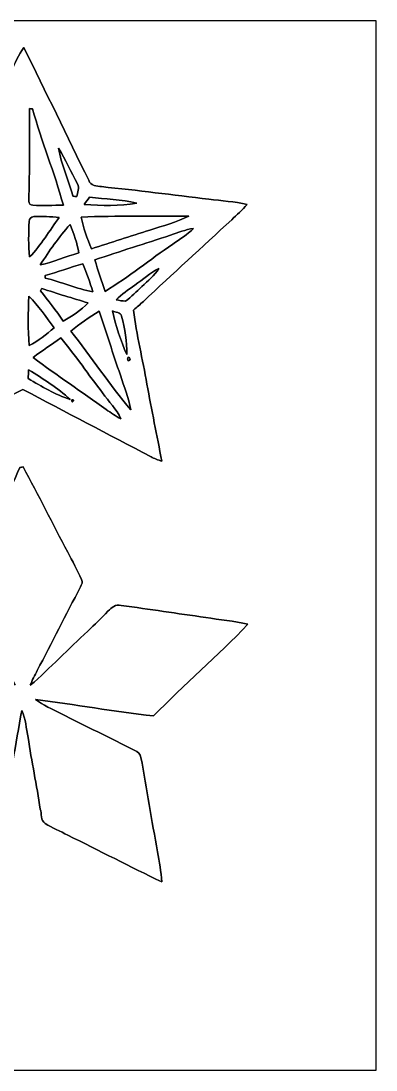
# Model space of a CAD drawing. Header units: centimetres. Extents: x -16.8 to 16.8, y -16.7 to 16.7.
# Drawn here: x 5.5 to 16.77, y -16.67 to 16.67 of the extents above; entities that cross this region are included whole.
import ezdxf

# ---------------------------------------------------------------- set-up
doc = ezdxf.new("R2010")
doc.units = ezdxf.units.CM
doc.header["$MEASUREMENT"] = 0
doc.layers.add('Layer 1', color=7, linetype='Continuous')

msp = doc.modelspace()

# ---------------------------------------------------------------- linework, layer by layer
at = {"layer": 'Layer 1', "color": 7}
for points, knots in [([(-16.77458, 16.66875), (-16.77458, 16.66875), (16.77458, 16.66875), (16.77458, 16.66875), (16.77458, 16.66875), (16.77458, 16.66875), (16.77458, -16.66875), (16.77458, -16.66875), (16.77458, -16.66875), (16.77458, -16.66875), (-16.77458, -16.66875), (-16.77458, -16.66875), (-16.77458, -16.66875), (-16.77458, -16.66875), (-16.77458, 16.66875), (-16.77458, 16.66875), (-16.77458, 16.66875), (-16.77458, 16.66875), (-16.77458, 16.66875), (-16.77458, 16.66875)], [0, 0, 0, 0, 0.16666667, 0.16666667, 0.16666667, 0.16666667, 0.33333333, 0.33333333, 0.33333333, 0.33333333, 0.5, 0.5, 0.5, 0.5, 0.66666667, 0.66666667, 0.66666667, 0.66666667, 1, 1, 1, 1]), ([(5.18301, 15.06255), (4.63197, 13.92343), (4.07106, 12.78961), (3.52213, 11.64943), (3.52213, 11.64943), (3.46639, 11.54853), (3.4223, 11.40248), (3.28436, 11.39825), (3.28436, 11.39825), (2.04858, 11.22786), (0.81033, 11.07299), (-0.4251, 10.89978), (-0.4251, 10.89978), (-0.80116, 10.84333), (-1.18357, 10.81969), (-1.55116, 10.71633), (-1.55116, 10.71633), (-1.15676, 10.34944), (-0.76376, 9.98079), (-0.36301, 9.62025), (-0.36301, 9.62025), (0.36865, 8.97749), (1.06574, 8.29663), (1.79952, 7.65634), (1.79952, 7.65634), (1.88807, 7.56003), (2.03659, 7.47466), (2.03941, 7.33002), (2.03941, 7.33002), (1.97767, 6.86506), (1.85103, 6.41174), (1.77412, 5.94924), (1.77412, 5.94924), (1.5748, 4.832), (1.31763, 3.72498), (1.14688, 2.60279), (1.14688, 2.60279), (1.41217, 2.70722), (1.64994, 2.86773), (1.90147, 2.99967), (1.90147, 2.99967), (3.12244, 3.64808), (4.33811, 4.30671), (5.55625, 4.96041), (5.55625, 4.96041), (6.90986, 4.24004), (8.27334, 3.53871), (9.62872, 2.82152), (9.62872, 2.82152), (9.73808, 2.76366), (9.85273, 2.71568), (9.97091, 2.67758), (9.97091, 2.67758), (9.81604, 3.49462), (9.65094, 4.30989), (9.49925, 5.12763), (9.49925, 5.12763), (9.36484, 5.91397), (9.16975, 6.69114), (9.07521, 7.48347), (9.07521, 7.48347), (9.17963, 7.57414), (9.28582, 7.66304), (9.38706, 7.75723), (9.38706, 7.75723), (10.31311, 8.63141), (11.25855, 9.48408), (12.19059, 10.35156), (12.19059, 10.35156), (12.35781, 10.50854), (12.53561, 10.65706), (12.67989, 10.83663), (12.67989, 10.83663), (12.28055, 10.93223), (11.86921, 10.95128), (11.46387, 11.00773), (11.46387, 11.00773), (10.32898, 11.13966), (9.19551, 11.28748), (8.05886, 11.40425), (8.05886, 11.40425), (7.90257, 11.4106), (7.71102, 11.43635), (7.65104, 11.60498), (7.65104, 11.60498), (6.96383, 13.01009), (6.2865, 14.42085), (5.59153, 15.82138), (5.59153, 15.82138), (5.40738, 15.59701), (5.31742, 15.31655), (5.18301, 15.06255), (5.18301, 15.06255), (5.18301, 15.06255), (5.18301, 15.06255), (5.18301, 15.06255)], [0, 0, 0, 0, 0.04, 0.04, 0.04, 0.04, 0.08, 0.08, 0.08, 0.08, 0.12, 0.12, 0.12, 0.12, 0.16, 0.16, 0.16, 0.16, 0.2, 0.2, 0.2, 0.2, 0.24, 0.24, 0.24, 0.24, 0.28, 0.28, 0.28, 0.28, 0.32, 0.32, 0.32, 0.32, 0.36, 0.36, 0.36, 0.36, 0.4, 0.4, 0.4, 0.4, 0.44, 0.44, 0.44, 0.44, 0.48, 0.48, 0.48, 0.48, 0.52, 0.52, 0.52, 0.52, 0.56, 0.56, 0.56, 0.56, 0.6, 0.6, 0.6, 0.6, 0.64, 0.64, 0.64, 0.64, 0.68, 0.68, 0.68, 0.68, 0.72, 0.72, 0.72, 0.72, 0.76, 0.76, 0.76, 0.76, 0.8, 0.8, 0.8, 0.8, 0.84, 0.84, 0.84, 0.84, 0.88, 0.88, 0.88, 0.88, 0.92, 0.92, 0.92, 0.92, 1, 1, 1, 1]), ([(5.76862, 13.88286), (5.79261, 13.88145), (5.84094, 13.87898), (5.86528, 13.87792), (5.86528, 13.87792), (6.15244, 12.84499), (6.55779, 11.84875), (6.84601, 10.81617), (6.84601, 10.81617), (6.52145, 10.8137), (6.19619, 10.79535), (5.87269, 10.81511), (5.87269, 10.81511), (5.80355, 10.81264), (5.74111, 10.86979), (5.74922, 10.94034), (5.74922, 10.94034), (5.77744, 11.92107), (5.7658, 12.90214), (5.76862, 13.88286)], [0, 0, 0, 0, 0.16666667, 0.16666667, 0.16666667, 0.16666667, 0.33333333, 0.33333333, 0.33333333, 0.33333333, 0.5, 0.5, 0.5, 0.5, 0.66666667, 0.66666667, 0.66666667, 0.66666667, 1, 1, 1, 1]), ([(6.69572, 12.63191), (6.91233, 12.26079), (7.10036, 11.87344), (7.29192, 11.48891), (7.29192, 11.48891), (7.36071, 11.36262), (7.29827, 11.21622), (7.27146, 11.08639), (7.27146, 11.08639), (7.24112, 11.08992), (7.18009, 11.09663), (7.14975, 11.10015), (7.14975, 11.10015), (7.01816, 11.61662), (6.76839, 12.10063), (6.69572, 12.63191)], [0, 0, 0, 0, 0.2, 0.2, 0.2, 0.2, 0.4, 0.4, 0.4, 0.4, 0.6, 0.6, 0.6, 0.6, 1, 1, 1, 1]), ([(7.67574, 11.06558), (8.17739, 11.01831), (8.68468, 10.99079), (9.17787, 10.88108), (9.17787, 10.88108), (8.62965, 10.78018), (8.0645, 10.79253), (7.51099, 10.83733), (7.51099, 10.83733), (7.56356, 10.91494), (7.61929, 10.99044), (7.67574, 11.06558)], [0, 0, 0, 0, 0.25, 0.25, 0.25, 0.25, 0.5, 0.5, 0.5, 0.5, 1, 1, 1, 1]), ([(5.75663, 10.29652), (5.75381, 10.37766), (5.82119, 10.45245), (5.90409, 10.45034), (5.90409, 10.45034), (6.17361, 10.46374), (6.44349, 10.44646), (6.71266, 10.42882), (6.71266, 10.42882), (6.41209, 10.0016), (6.13269, 9.55005), (5.77391, 9.16869), (5.77391, 9.16869), (5.72347, 9.54299), (5.74887, 9.92082), (5.75663, 10.29652)], [0, 0, 0, 0, 0.2, 0.2, 0.2, 0.2, 0.4, 0.4, 0.4, 0.4, 0.6, 0.6, 0.6, 0.6, 1, 1, 1, 1]), ([(7.40622, 10.43587), (8.54816, 10.48385), (9.69222, 10.44857), (10.83486, 10.47115), (10.83486, 10.47115), (10.44222, 10.26654), (10.00689, 10.16494), (9.59026, 10.02312), (9.59026, 10.02312), (8.97149, 9.83015), (8.35554, 9.62907), (7.73959, 9.42904), (7.73959, 9.42904), (7.59919, 9.75431), (7.48947, 10.09156), (7.40622, 10.43587)], [0, 0, 0, 0, 0.2, 0.2, 0.2, 0.2, 0.4, 0.4, 0.4, 0.4, 0.6, 0.6, 0.6, 0.6, 1, 1, 1, 1]), ([(6.10976, 8.91505), (6.39621, 9.36237), (6.70242, 9.80087), (7.05767, 10.19669), (7.05767, 10.19669), (7.17232, 9.90459), (7.29051, 9.61037), (7.33284, 9.29675), (7.33284, 9.29675), (6.92185, 9.18104), (6.52674, 9.00924), (6.10976, 8.91505)], [0, 0, 0, 0, 0.25, 0.25, 0.25, 0.25, 0.5, 0.5, 0.5, 0.5, 1, 1, 1, 1]), ([(10.24643, 9.86508), (10.48773, 9.94092), (10.72444, 10.04641), (10.9788, 10.07216), (10.9788, 10.07216), (10.7823, 9.87813), (10.53853, 9.74231), (10.3191, 9.57721), (10.3191, 9.57721), (9.59944, 9.08509), (8.9154, 8.54004), (8.17809, 8.07438), (8.17809, 8.07438), (8.05639, 8.40458), (7.94067, 8.73725), (7.84613, 9.07627), (7.84613, 9.07627), (8.642, 9.35108), (9.44951, 9.59167), (10.24643, 9.86508)], [0, 0, 0, 0, 0.16666667, 0.16666667, 0.16666667, 0.16666667, 0.33333333, 0.33333333, 0.33333333, 0.33333333, 0.5, 0.5, 0.5, 0.5, 0.66666667, 0.66666667, 0.66666667, 0.66666667, 1, 1, 1, 1]), ([(6.26533, 8.57956), (6.6675, 8.69597), (7.06367, 8.83285), (7.46407, 8.95491), (7.46407, 8.95491), (7.58331, 8.66246), (7.69726, 8.36648), (7.77946, 8.06097), (7.77946, 8.06097), (7.26264, 8.16151), (6.77616, 8.37494), (6.26498, 8.49842), (6.26498, 8.49842), (6.26533, 8.51852), (6.26533, 8.55909), (6.26533, 8.57956)], [0, 0, 0, 0, 0.2, 0.2, 0.2, 0.2, 0.4, 0.4, 0.4, 0.4, 0.6, 0.6, 0.6, 0.6, 1, 1, 1, 1]), ([(9.11825, 8.27546), (9.36978, 8.4522), (9.60226, 8.65999), (9.87566, 8.80463), (9.87566, 8.80463), (9.73526, 8.57991), (9.52747, 8.41093), (9.3405, 8.22784), (9.3405, 8.22784), (9.17152, 8.06944), (9.01136, 7.8994), (8.81909, 7.76852), (8.81909, 7.76852), (8.71784, 7.77064), (8.62118, 7.78545), (8.52346, 7.80591), (8.52346, 7.80591), (8.69174, 7.99677), (8.91928, 8.12059), (9.11825, 8.27546)], [0, 0, 0, 0, 0.16666667, 0.16666667, 0.16666667, 0.16666667, 0.33333333, 0.33333333, 0.33333333, 0.33333333, 0.5, 0.5, 0.5, 0.5, 0.66666667, 0.66666667, 0.66666667, 0.66666667, 1, 1, 1, 1]), ([(6.16338, 8.17139), (6.64669, 7.99818), (7.14163, 7.86059), (7.63199, 7.7089), (7.63199, 7.7089), (7.40869, 7.46901), (7.12682, 7.29051), (6.84177, 7.13352), (6.84177, 7.13352), (6.61106, 7.46266), (6.37011, 7.78439), (6.1154, 8.09519), (6.1154, 8.09519), (6.1274, 8.11424), (6.15139, 8.15234), (6.16338, 8.17139)], [0, 0, 0, 0, 0.2, 0.2, 0.2, 0.2, 0.4, 0.4, 0.4, 0.4, 0.6, 0.6, 0.6, 0.6, 1, 1, 1, 1]), ([(5.74992, 7.92092), (6.05896, 7.62176), (6.29109, 7.25382), (6.55743, 6.91832), (6.55743, 6.91832), (6.3052, 6.71019), (6.04908, 6.50028), (5.75522, 6.35353), (5.75522, 6.35353), (5.72382, 6.87564), (5.72241, 7.39916), (5.74992, 7.92092)], [0, 0, 0, 0, 0.25, 0.25, 0.25, 0.25, 0.5, 0.5, 0.5, 0.5, 1, 1, 1, 1]), ([(7.08378, 6.81496), (7.36741, 7.04497), (7.66762, 7.25417), (7.97736, 7.44749), (7.97736, 7.44749), (8.21196, 6.77228), (8.42116, 6.08824), (8.65717, 5.41302), (8.65717, 5.41302), (8.76935, 5.04754), (8.93057, 4.69371), (8.98384, 4.312), (8.98384, 4.312), (8.31532, 5.11845), (7.72477, 5.98664), (7.08378, 6.81496)], [0, 0, 0, 0, 0.2, 0.2, 0.2, 0.2, 0.4, 0.4, 0.4, 0.4, 0.6, 0.6, 0.6, 0.6, 1, 1, 1, 1]), ([(8.4007, 7.45419), (8.48289, 7.40586), (8.67586, 7.42491), (8.69703, 7.2898), (8.69703, 7.2898), (8.7884, 6.88834), (8.87554, 6.48088), (8.85966, 6.06566), (8.85966, 6.06566), (8.66352, 6.51122), (8.51217, 6.98006), (8.4007, 7.45419)], [0, 0, 0, 0, 0.25, 0.25, 0.25, 0.25, 0.5, 0.5, 0.5, 0.5, 1, 1, 1, 1]), ([(5.88504, 5.97853), (6.17537, 6.18737), (6.46924, 6.39163), (6.76346, 6.59589), (6.76346, 6.59589), (7.23935, 6.0392), (7.64187, 5.42466), (8.09343, 4.84858), (8.09343, 4.84858), (8.28569, 4.57376), (8.52946, 4.3307), (8.67375, 4.02484), (8.67375, 4.02484), (8.50688, 4.10704), (8.35695, 4.21993), (8.2042, 4.324), (8.2042, 4.324), (7.43091, 4.87539), (6.64175, 5.40491), (5.88504, 5.97853)], [0, 0, 0, 0, 0.16666667, 0.16666667, 0.16666667, 0.16666667, 0.33333333, 0.33333333, 0.33333333, 0.33333333, 0.5, 0.5, 0.5, 0.5, 0.66666667, 0.66666667, 0.66666667, 0.66666667, 1, 1, 1, 1]), ([(8.9154, 5.97994), (8.97855, 5.99193), (8.97855, 5.86176), (8.9154, 5.8734), (8.9154, 5.8734), (8.87765, 5.89421), (8.87765, 5.95948), (8.9154, 5.97994)], [0, 0, 0, 0, 0.33333333, 0.33333333, 0.33333333, 0.33333333, 1, 1, 1, 1]), ([(5.74322, 5.58059), (6.19972, 5.29555), (6.67032, 5.01015), (7.06155, 4.63797), (7.06155, 4.63797), (6.59236, 4.80131), (6.15668, 5.05319), (5.72982, 5.30507), (5.72982, 5.30507), (5.73299, 5.37386), (5.74005, 5.51145), (5.74322, 5.58059)], [0, 0, 0, 0, 0.25, 0.25, 0.25, 0.25, 0.5, 0.5, 0.5, 0.5, 1, 1, 1, 1]), ([(5.46417, 2.47791), (5.09693, 1.63266), (4.62209, 0.83855), (4.2231, 0.00811), (4.2231, 0.00811), (4.04918, -0.34431), (3.84104, -0.68016), (3.69076, -1.04387), (3.69076, -1.04387), (3.64878, -1.14335), (3.68265, -1.25906), (3.72569, -1.35326), (3.72569, -1.35326), (4.25662, -2.37772), (4.79425, -3.39937), (5.3146, -4.42948), (5.3146, -4.42948), (4.6228, -3.89043), (4.0319, -3.23674), (3.38173, -2.65007), (3.38173, -2.65007), (3.12914, -2.42111), (2.90407, -2.16041), (2.63278, -1.95263), (2.63278, -1.95263), (2.52589, -1.86161), (2.3749, -1.91382), (2.25425, -1.93181), (2.25425, -1.93181), (0.96238, -2.15336), (-0.34325, -2.29376), (-1.63054, -2.53965), (-1.63054, -2.53965), (-0.61948, -3.49709), (0.3683, -4.47887), (1.39241, -5.42219), (1.39241, -5.42219), (2.6603, -5.2772), (3.91336, -5.01579), (5.18336, -4.89268), (5.18336, -4.89268), (4.90467, -5.07436), (4.59987, -5.20806), (4.30495, -5.35975), (4.30495, -5.35975), (3.47627, -5.78026), (2.64619, -6.19795), (1.8161, -6.61599), (1.8161, -6.61599), (1.59738, -7.64999), (1.46085, -8.69915), (1.26965, -9.73808), (1.26965, -9.73808), (1.22096, -10.05628), (1.14406, -10.37167), (1.13912, -10.69481), (1.13912, -10.69481), (1.29928, -10.63943), (1.45203, -10.56675), (1.60338, -10.49126), (1.60338, -10.49126), (2.48744, -10.04993), (3.36162, -9.58921), (4.24744, -9.15106), (4.24744, -9.15106), (4.44288, -9.05369), (4.64538, -8.96937), (4.82812, -8.84873), (4.82812, -8.84873), (4.9463, -8.76547), (4.94242, -8.59614), (4.98052, -8.47337), (4.98052, -8.47337), (5.15267, -7.39669), (5.32977, -6.32037), (5.52238, -5.24722), (5.52238, -5.24722), (5.65044, -5.51251), (5.66632, -5.81342), (5.72276, -6.09847), (5.72276, -6.09847), (5.842, -6.86082), (5.99581, -7.61718), (6.11293, -8.37988), (6.11293, -8.37988), (6.16021, -8.52417), (6.11893, -8.73619), (6.2671, -8.83038), (6.2671, -8.83038), (6.49534, -8.97396), (6.74582, -9.07838), (6.98429, -9.20432), (6.98429, -9.20432), (7.98266, -9.69363), (8.96761, -10.21151), (9.97162, -10.68846), (9.97162, -10.68846), (9.94974, -10.36779), (9.8873, -10.0524), (9.83686, -9.73561), (9.83686, -9.73561), (9.65129, -8.73725), (9.49254, -7.73395), (9.3091, -6.73523), (9.3091, -6.73523), (9.30169, -6.62376), (9.20538, -6.55955), (9.11578, -6.51298), (9.11578, -6.51298), (8.33402, -6.11505), (7.54168, -5.73722), (6.76169, -5.33576), (6.76169, -5.33576), (6.4897, -5.19712), (6.20219, -5.08106), (5.95877, -4.89303), (5.95877, -4.89303), (7.20937, -5.05531), (8.45256, -5.27262), (9.70562, -5.41584), (9.70562, -5.41584), (10.68776, -4.42595), (11.74186, -3.50873), (12.70811, -2.50261), (12.70811, -2.50261), (12.26644, -2.39818), (11.81312, -2.35797), (11.36579, -2.28671), (11.36579, -2.28671), (10.4715, -2.16006), (9.57827, -2.02706), (8.68362, -1.905), (8.68362, -1.905), (8.50371, -1.84679), (8.376, -1.98014), (8.26276, -2.0888), (8.26276, -2.0888), (8.05039, -2.29976), (7.84366, -2.51636), (7.62247, -2.71815), (7.62247, -2.71815), (7.00581, -3.28471), (6.42832, -3.89431), (5.79543, -4.44253), (5.79543, -4.44253), (5.85294, -4.27814), (5.93937, -4.12679), (6.01733, -3.97157), (6.01733, -3.97157), (6.47524, -3.08716), (6.92573, -2.19886), (7.38893, -1.31727), (7.38893, -1.31727), (7.42033, -1.24354), (7.47712, -1.15782), (7.42033, -1.07915), (7.42033, -1.07915), (7.29474, -0.77964), (7.12964, -0.49953), (6.98359, -0.21061), (6.98359, -0.21061), (6.5024, 0.68792), (6.06002, 1.6069), (5.56366, 2.49661), (5.56366, 2.49661), (5.53861, 2.49202), (5.48887, 2.4825), (5.46417, 2.47791), (5.46417, 2.47791), (5.46417, 2.47791), (5.46417, 2.47791), (5.46417, 2.47791)], [0, 0, 0, 0, 0.02272727, 0.02272727, 0.02272727, 0.02272727, 0.04545455, 0.04545455, 0.04545455, 0.04545455, 0.06818182, 0.06818182, 0.06818182, 0.06818182, 0.09090909, 0.09090909, 0.09090909, 0.09090909, 0.11363636, 0.11363636, 0.11363636, 0.11363636, 0.13636364, 0.13636364, 0.13636364, 0.13636364, 0.15909091, 0.15909091, 0.15909091, 0.15909091, 0.18181818, 0.18181818, 0.18181818, 0.18181818, 0.20454545, 0.20454545, 0.20454545, 0.20454545, 0.22727273, 0.22727273, 0.22727273, 0.22727273, 0.25, 0.25, 0.25, 0.25, 0.27272727, 0.27272727, 0.27272727, 0.27272727, 0.29545455, 0.29545455, 0.29545455, 0.29545455, 0.31818182, 0.31818182, 0.31818182, 0.31818182, 0.34090909, 0.34090909, 0.34090909, 0.34090909, 0.36363636, 0.36363636, 0.36363636, 0.36363636, 0.38636364, 0.38636364, 0.38636364, 0.38636364, 0.40909091, 0.40909091, 0.40909091, 0.40909091, 0.43181818, 0.43181818, 0.43181818, 0.43181818, 0.45454545, 0.45454545, 0.45454545, 0.45454545, 0.47727273, 0.47727273, 0.47727273, 0.47727273, 0.5, 0.5, 0.5, 0.5, 0.52272727, 0.52272727, 0.52272727, 0.52272727, 0.54545455, 0.54545455, 0.54545455, 0.54545455, 0.56818182, 0.56818182, 0.56818182, 0.56818182, 0.59090909, 0.59090909, 0.59090909, 0.59090909, 0.61363636, 0.61363636, 0.61363636, 0.61363636, 0.63636364, 0.63636364, 0.63636364, 0.63636364, 0.65909091, 0.65909091, 0.65909091, 0.65909091, 0.68181818, 0.68181818, 0.68181818, 0.68181818, 0.70454545, 0.70454545, 0.70454545, 0.70454545, 0.72727273, 0.72727273, 0.72727273, 0.72727273, 0.75, 0.75, 0.75, 0.75, 0.77272727, 0.77272727, 0.77272727, 0.77272727, 0.79545455, 0.79545455, 0.79545455, 0.79545455, 0.81818182, 0.81818182, 0.81818182, 0.81818182, 0.84090909, 0.84090909, 0.84090909, 0.84090909, 0.86363636, 0.86363636, 0.86363636, 0.86363636, 0.88636364, 0.88636364, 0.88636364, 0.88636364, 0.90909091, 0.90909091, 0.90909091, 0.90909091, 0.93181818, 0.93181818, 0.93181818, 0.93181818, 0.95454545, 0.95454545, 0.95454545, 0.95454545, 1, 1, 1, 1])]:
    msp.add_open_spline(points, degree=3, knots=knots, dxfattribs=at)
at = {"layer": 'Layer 1', "color": 251}
for points, knots in [([(5.18301, 15.06255), (5.31742, 15.31655), (5.40738, 15.59701), (5.59153, 15.82138), (5.59153, 15.82138), (6.2865, 14.42085), (6.96383, 13.01009), (7.65104, 11.60498), (7.65104, 11.60498), (7.71102, 11.43635), (7.90257, 11.4106), (8.05886, 11.40425), (8.05886, 11.40425), (9.19551, 11.28748), (10.32898, 11.13966), (11.46387, 11.00773), (11.46387, 11.00773), (11.86921, 10.95128), (12.28055, 10.93223), (12.67989, 10.83663), (12.67989, 10.83663), (12.53561, 10.65706), (12.35781, 10.50854), (12.19059, 10.35156), (12.19059, 10.35156), (11.25855, 9.48408), (10.31311, 8.63141), (9.38706, 7.75723), (9.38706, 7.75723), (9.28582, 7.66304), (9.17963, 7.57414), (9.07521, 7.48347), (9.07521, 7.48347), (9.16975, 6.69114), (9.36484, 5.91397), (9.49925, 5.12763), (9.49925, 5.12763), (9.65094, 4.30989), (9.81604, 3.49462), (9.97091, 2.67758), (9.97091, 2.67758), (9.85273, 2.71568), (9.73808, 2.76366), (9.62872, 2.82152), (9.62872, 2.82152), (8.27334, 3.53871), (6.90986, 4.24004), (5.55625, 4.96041), (5.55625, 4.96041), (4.33811, 4.30671), (3.12244, 3.64808), (1.90147, 2.99967), (1.90147, 2.99967), (1.64994, 2.86773), (1.41217, 2.70722), (1.14688, 2.60279), (1.14688, 2.60279), (1.31763, 3.72498), (1.5748, 4.832), (1.77412, 5.94924), (1.77412, 5.94924), (1.85103, 6.41174), (1.97767, 6.86506), (2.03941, 7.33002), (2.03941, 7.33002), (2.03659, 7.47466), (1.88807, 7.56003), (1.79952, 7.65634), (1.79952, 7.65634), (1.06574, 8.29663), (0.36865, 8.97749), (-0.36301, 9.62025), (-0.36301, 9.62025), (-0.76376, 9.98079), (-1.15676, 10.34944), (-1.55116, 10.71633), (-1.55116, 10.71633), (-1.18357, 10.81969), (-0.80116, 10.84333), (-0.4251, 10.89978), (-0.4251, 10.89978), (0.81033, 11.07299), (2.04858, 11.22786), (3.28436, 11.39825), (3.28436, 11.39825), (3.4223, 11.40248), (3.46639, 11.54853), (3.52213, 11.64943), (3.52213, 11.64943), (4.07106, 12.78961), (4.63197, 13.92343), (5.18301, 15.06255), (5.18301, 15.06255), (5.18301, 15.06255), (5.18301, 15.06255), (5.18301, 15.06255)], [0, 0, 0, 0, 0.04, 0.04, 0.04, 0.04, 0.08, 0.08, 0.08, 0.08, 0.12, 0.12, 0.12, 0.12, 0.16, 0.16, 0.16, 0.16, 0.2, 0.2, 0.2, 0.2, 0.24, 0.24, 0.24, 0.24, 0.28, 0.28, 0.28, 0.28, 0.32, 0.32, 0.32, 0.32, 0.36, 0.36, 0.36, 0.36, 0.4, 0.4, 0.4, 0.4, 0.44, 0.44, 0.44, 0.44, 0.48, 0.48, 0.48, 0.48, 0.52, 0.52, 0.52, 0.52, 0.56, 0.56, 0.56, 0.56, 0.6, 0.6, 0.6, 0.6, 0.64, 0.64, 0.64, 0.64, 0.68, 0.68, 0.68, 0.68, 0.72, 0.72, 0.72, 0.72, 0.76, 0.76, 0.76, 0.76, 0.8, 0.8, 0.8, 0.8, 0.84, 0.84, 0.84, 0.84, 0.88, 0.88, 0.88, 0.88, 0.92, 0.92, 0.92, 0.92, 1, 1, 1, 1]), ([(5.76862, 13.88286), (5.7658, 12.90214), (5.77744, 11.92107), (5.74922, 10.94034), (5.74922, 10.94034), (5.74111, 10.86979), (5.80355, 10.81264), (5.87269, 10.81511), (5.87269, 10.81511), (6.19619, 10.79535), (6.52145, 10.8137), (6.84601, 10.81617), (6.84601, 10.81617), (6.55779, 11.84875), (6.15244, 12.84499), (5.86528, 13.87792), (5.86528, 13.87792), (5.84094, 13.87898), (5.79261, 13.88145), (5.76862, 13.88286), (5.76862, 13.88286), (5.76862, 13.88286), (5.76862, 13.88286), (5.76862, 13.88286)], [0, 0, 0, 0, 0.14285714, 0.14285714, 0.14285714, 0.14285714, 0.28571429, 0.28571429, 0.28571429, 0.28571429, 0.42857143, 0.42857143, 0.42857143, 0.42857143, 0.57142857, 0.57142857, 0.57142857, 0.57142857, 0.71428571, 0.71428571, 0.71428571, 0.71428571, 1, 1, 1, 1]), ([(6.69572, 12.63191), (6.76839, 12.10063), (7.01816, 11.61662), (7.14975, 11.10015), (7.14975, 11.10015), (7.18009, 11.09663), (7.24112, 11.08992), (7.27146, 11.08639), (7.27146, 11.08639), (7.29827, 11.21622), (7.36071, 11.36262), (7.29192, 11.48891), (7.29192, 11.48891), (7.10036, 11.87344), (6.91233, 12.26079), (6.69572, 12.63191), (6.69572, 12.63191), (6.69572, 12.63191), (6.69572, 12.63191), (6.69572, 12.63191)], [0, 0, 0, 0, 0.16666667, 0.16666667, 0.16666667, 0.16666667, 0.33333333, 0.33333333, 0.33333333, 0.33333333, 0.5, 0.5, 0.5, 0.5, 0.66666667, 0.66666667, 0.66666667, 0.66666667, 1, 1, 1, 1]), ([(7.67574, 11.06558), (7.61929, 10.99044), (7.56356, 10.91494), (7.51099, 10.83733), (7.51099, 10.83733), (8.0645, 10.79253), (8.62965, 10.78018), (9.17787, 10.88108), (9.17787, 10.88108), (8.68468, 10.99079), (8.17739, 11.01831), (7.67574, 11.06558), (7.67574, 11.06558), (7.67574, 11.06558), (7.67574, 11.06558), (7.67574, 11.06558)], [0, 0, 0, 0, 0.2, 0.2, 0.2, 0.2, 0.4, 0.4, 0.4, 0.4, 0.6, 0.6, 0.6, 0.6, 1, 1, 1, 1]), ([(5.75663, 10.29652), (5.74887, 9.92082), (5.72347, 9.54299), (5.77391, 9.16869), (5.77391, 9.16869), (6.13269, 9.55005), (6.41209, 10.0016), (6.71266, 10.42882), (6.71266, 10.42882), (6.44349, 10.44646), (6.17361, 10.46374), (5.90409, 10.45034), (5.90409, 10.45034), (5.82119, 10.45245), (5.75381, 10.37766), (5.75663, 10.29652), (5.75663, 10.29652), (5.75663, 10.29652), (5.75663, 10.29652), (5.75663, 10.29652)], [0, 0, 0, 0, 0.16666667, 0.16666667, 0.16666667, 0.16666667, 0.33333333, 0.33333333, 0.33333333, 0.33333333, 0.5, 0.5, 0.5, 0.5, 0.66666667, 0.66666667, 0.66666667, 0.66666667, 1, 1, 1, 1]), ([(7.40622, 10.43587), (7.48947, 10.09156), (7.59919, 9.75431), (7.73959, 9.42904), (7.73959, 9.42904), (8.35554, 9.62907), (8.97149, 9.83015), (9.59026, 10.02312), (9.59026, 10.02312), (10.00689, 10.16494), (10.44222, 10.26654), (10.83486, 10.47115), (10.83486, 10.47115), (9.69222, 10.44857), (8.54816, 10.48385), (7.40622, 10.43587), (7.40622, 10.43587), (7.40622, 10.43587), (7.40622, 10.43587), (7.40622, 10.43587)], [0, 0, 0, 0, 0.16666667, 0.16666667, 0.16666667, 0.16666667, 0.33333333, 0.33333333, 0.33333333, 0.33333333, 0.5, 0.5, 0.5, 0.5, 0.66666667, 0.66666667, 0.66666667, 0.66666667, 1, 1, 1, 1]), ([(6.10976, 8.91505), (6.52674, 9.00924), (6.92185, 9.18104), (7.33284, 9.29675), (7.33284, 9.29675), (7.29051, 9.61037), (7.17232, 9.90459), (7.05767, 10.19669), (7.05767, 10.19669), (6.70242, 9.80087), (6.39621, 9.36237), (6.10976, 8.91505), (6.10976, 8.91505), (6.10976, 8.91505), (6.10976, 8.91505), (6.10976, 8.91505)], [0, 0, 0, 0, 0.2, 0.2, 0.2, 0.2, 0.4, 0.4, 0.4, 0.4, 0.6, 0.6, 0.6, 0.6, 1, 1, 1, 1]), ([(10.24643, 9.86508), (9.44951, 9.59167), (8.642, 9.35108), (7.84613, 9.07627), (7.84613, 9.07627), (7.94067, 8.73725), (8.05639, 8.40458), (8.17809, 8.07438), (8.17809, 8.07438), (8.9154, 8.54004), (9.59944, 9.08509), (10.3191, 9.57721), (10.3191, 9.57721), (10.53853, 9.74231), (10.7823, 9.87813), (10.9788, 10.07216), (10.9788, 10.07216), (10.72444, 10.04641), (10.48773, 9.94092), (10.24643, 9.86508), (10.24643, 9.86508), (10.24643, 9.86508), (10.24643, 9.86508), (10.24643, 9.86508)], [0, 0, 0, 0, 0.14285714, 0.14285714, 0.14285714, 0.14285714, 0.28571429, 0.28571429, 0.28571429, 0.28571429, 0.42857143, 0.42857143, 0.42857143, 0.42857143, 0.57142857, 0.57142857, 0.57142857, 0.57142857, 0.71428571, 0.71428571, 0.71428571, 0.71428571, 1, 1, 1, 1]), ([(6.26533, 8.57956), (6.26533, 8.55909), (6.26533, 8.51852), (6.26498, 8.49842), (6.26498, 8.49842), (6.77616, 8.37494), (7.26264, 8.16151), (7.77946, 8.06097), (7.77946, 8.06097), (7.69726, 8.36648), (7.58331, 8.66246), (7.46407, 8.95491), (7.46407, 8.95491), (7.06367, 8.83285), (6.6675, 8.69597), (6.26533, 8.57956), (6.26533, 8.57956), (6.26533, 8.57956), (6.26533, 8.57956), (6.26533, 8.57956)], [0, 0, 0, 0, 0.16666667, 0.16666667, 0.16666667, 0.16666667, 0.33333333, 0.33333333, 0.33333333, 0.33333333, 0.5, 0.5, 0.5, 0.5, 0.66666667, 0.66666667, 0.66666667, 0.66666667, 1, 1, 1, 1]), ([(9.11825, 8.27546), (8.91928, 8.12059), (8.69174, 7.99677), (8.52346, 7.80591), (8.52346, 7.80591), (8.62118, 7.78545), (8.71784, 7.77064), (8.81909, 7.76852), (8.81909, 7.76852), (9.01136, 7.8994), (9.17152, 8.06944), (9.3405, 8.22784), (9.3405, 8.22784), (9.52747, 8.41093), (9.73526, 8.57991), (9.87566, 8.80463), (9.87566, 8.80463), (9.60226, 8.65999), (9.36978, 8.4522), (9.11825, 8.27546), (9.11825, 8.27546), (9.11825, 8.27546), (9.11825, 8.27546), (9.11825, 8.27546)], [0, 0, 0, 0, 0.14285714, 0.14285714, 0.14285714, 0.14285714, 0.28571429, 0.28571429, 0.28571429, 0.28571429, 0.42857143, 0.42857143, 0.42857143, 0.42857143, 0.57142857, 0.57142857, 0.57142857, 0.57142857, 0.71428571, 0.71428571, 0.71428571, 0.71428571, 1, 1, 1, 1]), ([(6.16338, 8.17139), (6.15139, 8.15234), (6.1274, 8.11424), (6.1154, 8.09519), (6.1154, 8.09519), (6.37011, 7.78439), (6.61106, 7.46266), (6.84177, 7.13352), (6.84177, 7.13352), (7.12682, 7.29051), (7.40869, 7.46901), (7.63199, 7.7089), (7.63199, 7.7089), (7.14163, 7.86059), (6.64669, 7.99818), (6.16338, 8.17139), (6.16338, 8.17139), (6.16338, 8.17139), (6.16338, 8.17139), (6.16338, 8.17139)], [0, 0, 0, 0, 0.16666667, 0.16666667, 0.16666667, 0.16666667, 0.33333333, 0.33333333, 0.33333333, 0.33333333, 0.5, 0.5, 0.5, 0.5, 0.66666667, 0.66666667, 0.66666667, 0.66666667, 1, 1, 1, 1]), ([(5.74992, 7.92092), (5.72241, 7.39916), (5.72382, 6.87564), (5.75522, 6.35353), (5.75522, 6.35353), (6.04908, 6.50028), (6.3052, 6.71019), (6.55743, 6.91832), (6.55743, 6.91832), (6.29109, 7.25382), (6.05896, 7.62176), (5.74992, 7.92092), (5.74992, 7.92092), (5.74992, 7.92092), (5.74992, 7.92092), (5.74992, 7.92092)], [0, 0, 0, 0, 0.2, 0.2, 0.2, 0.2, 0.4, 0.4, 0.4, 0.4, 0.6, 0.6, 0.6, 0.6, 1, 1, 1, 1]), ([(7.08378, 6.81496), (7.72477, 5.98664), (8.31532, 5.11845), (8.98384, 4.312), (8.98384, 4.312), (8.93057, 4.69371), (8.76935, 5.04754), (8.65717, 5.41302), (8.65717, 5.41302), (8.42116, 6.08824), (8.21196, 6.77228), (7.97736, 7.44749), (7.97736, 7.44749), (7.66762, 7.25417), (7.36741, 7.04497), (7.08378, 6.81496), (7.08378, 6.81496), (7.08378, 6.81496), (7.08378, 6.81496), (7.08378, 6.81496)], [0, 0, 0, 0, 0.16666667, 0.16666667, 0.16666667, 0.16666667, 0.33333333, 0.33333333, 0.33333333, 0.33333333, 0.5, 0.5, 0.5, 0.5, 0.66666667, 0.66666667, 0.66666667, 0.66666667, 1, 1, 1, 1]), ([(8.4007, 7.45419), (8.51217, 6.98006), (8.66352, 6.51122), (8.85966, 6.06566), (8.85966, 6.06566), (8.87554, 6.48088), (8.7884, 6.88834), (8.69703, 7.2898), (8.69703, 7.2898), (8.67586, 7.42491), (8.48289, 7.40586), (8.4007, 7.45419), (8.4007, 7.45419), (8.4007, 7.45419), (8.4007, 7.45419), (8.4007, 7.45419)], [0, 0, 0, 0, 0.2, 0.2, 0.2, 0.2, 0.4, 0.4, 0.4, 0.4, 0.6, 0.6, 0.6, 0.6, 1, 1, 1, 1]), ([(5.88504, 5.97853), (6.64175, 5.40491), (7.43091, 4.87539), (8.2042, 4.324), (8.2042, 4.324), (8.35695, 4.21993), (8.50688, 4.10704), (8.67375, 4.02484), (8.67375, 4.02484), (8.52946, 4.3307), (8.28569, 4.57376), (8.09343, 4.84858), (8.09343, 4.84858), (7.64187, 5.42466), (7.23935, 6.0392), (6.76346, 6.59589), (6.76346, 6.59589), (6.46924, 6.39163), (6.17537, 6.18737), (5.88504, 5.97853), (5.88504, 5.97853), (5.88504, 5.97853), (5.88504, 5.97853), (5.88504, 5.97853)], [0, 0, 0, 0, 0.14285714, 0.14285714, 0.14285714, 0.14285714, 0.28571429, 0.28571429, 0.28571429, 0.28571429, 0.42857143, 0.42857143, 0.42857143, 0.42857143, 0.57142857, 0.57142857, 0.57142857, 0.57142857, 0.71428571, 0.71428571, 0.71428571, 0.71428571, 1, 1, 1, 1]), ([(8.9154, 5.97994), (8.87765, 5.95948), (8.87765, 5.89421), (8.9154, 5.8734), (8.9154, 5.8734), (8.97855, 5.86176), (8.97855, 5.99193), (8.9154, 5.97994), (8.9154, 5.97994), (8.9154, 5.97994), (8.9154, 5.97994), (8.9154, 5.97994)], [0, 0, 0, 0, 0.25, 0.25, 0.25, 0.25, 0.5, 0.5, 0.5, 0.5, 1, 1, 1, 1]), ([(5.74322, 5.58059), (5.74005, 5.51145), (5.73299, 5.37386), (5.72982, 5.30507), (5.72982, 5.30507), (6.15668, 5.05319), (6.59236, 4.80131), (7.06155, 4.63797), (7.06155, 4.63797), (6.67032, 5.01015), (6.19972, 5.29555), (5.74322, 5.58059), (5.74322, 5.58059), (5.74322, 5.58059), (5.74322, 5.58059), (5.74322, 5.58059)], [0, 0, 0, 0, 0.2, 0.2, 0.2, 0.2, 0.4, 0.4, 0.4, 0.4, 0.6, 0.6, 0.6, 0.6, 1, 1, 1, 1]), ([(5.46417, 2.47791), (5.48887, 2.4825), (5.53861, 2.49202), (5.56366, 2.49661), (5.56366, 2.49661), (6.06002, 1.6069), (6.5024, 0.68792), (6.98359, -0.21061), (6.98359, -0.21061), (7.12964, -0.49953), (7.29474, -0.77964), (7.42033, -1.07915), (7.42033, -1.07915), (7.47712, -1.15782), (7.42033, -1.24354), (7.38893, -1.31727), (7.38893, -1.31727), (6.92573, -2.19886), (6.47524, -3.08716), (6.01733, -3.97157), (6.01733, -3.97157), (5.93937, -4.12679), (5.85294, -4.27814), (5.79543, -4.44253), (5.79543, -4.44253), (6.42832, -3.89431), (7.00581, -3.28471), (7.62247, -2.71815), (7.62247, -2.71815), (7.84366, -2.51636), (8.05039, -2.29976), (8.26276, -2.0888), (8.26276, -2.0888), (8.376, -1.98014), (8.50371, -1.84679), (8.68362, -1.905), (8.68362, -1.905), (9.57827, -2.02706), (10.4715, -2.16006), (11.36579, -2.28671), (11.36579, -2.28671), (11.81312, -2.35797), (12.26644, -2.39818), (12.70811, -2.50261), (12.70811, -2.50261), (11.74186, -3.50873), (10.68776, -4.42595), (9.70562, -5.41584), (9.70562, -5.41584), (8.45256, -5.27262), (7.20937, -5.05531), (5.95877, -4.89303), (5.95877, -4.89303), (6.20219, -5.08106), (6.4897, -5.19712), (6.76169, -5.33576), (6.76169, -5.33576), (7.54168, -5.73722), (8.33402, -6.11505), (9.11578, -6.51298), (9.11578, -6.51298), (9.20538, -6.55955), (9.30169, -6.62376), (9.3091, -6.73523), (9.3091, -6.73523), (9.49254, -7.73395), (9.65129, -8.73725), (9.83686, -9.73561), (9.83686, -9.73561), (9.8873, -10.0524), (9.94974, -10.36779), (9.97162, -10.68846), (9.97162, -10.68846), (8.96761, -10.21151), (7.98266, -9.69363), (6.98429, -9.20432), (6.98429, -9.20432), (6.74582, -9.07838), (6.49534, -8.97396), (6.2671, -8.83038), (6.2671, -8.83038), (6.11893, -8.73619), (6.16021, -8.52417), (6.11293, -8.37988), (6.11293, -8.37988), (5.99581, -7.61718), (5.842, -6.86082), (5.72276, -6.09847), (5.72276, -6.09847), (5.66632, -5.81342), (5.65044, -5.51251), (5.52238, -5.24722), (5.52238, -5.24722), (5.32977, -6.32037), (5.15267, -7.39669), (4.98052, -8.47337), (4.98052, -8.47337), (4.94242, -8.59614), (4.9463, -8.76547), (4.82812, -8.84873), (4.82812, -8.84873), (4.64538, -8.96937), (4.44288, -9.05369), (4.24744, -9.15106), (4.24744, -9.15106), (3.36162, -9.58921), (2.48744, -10.04993), (1.60338, -10.49126), (1.60338, -10.49126), (1.45203, -10.56675), (1.29928, -10.63943), (1.13912, -10.69481), (1.13912, -10.69481), (1.14406, -10.37167), (1.22096, -10.05628), (1.26965, -9.73808), (1.26965, -9.73808), (1.46085, -8.69915), (1.59738, -7.64999), (1.8161, -6.61599), (1.8161, -6.61599), (2.64619, -6.19795), (3.47627, -5.78026), (4.30495, -5.35975), (4.30495, -5.35975), (4.59987, -5.20806), (4.90467, -5.07436), (5.18336, -4.89268), (5.18336, -4.89268), (3.91336, -5.01579), (2.6603, -5.2772), (1.39241, -5.42219), (1.39241, -5.42219), (0.3683, -4.47887), (-0.61948, -3.49709), (-1.63054, -2.53965), (-1.63054, -2.53965), (-0.34325, -2.29376), (0.96238, -2.15336), (2.25425, -1.93181), (2.25425, -1.93181), (2.3749, -1.91382), (2.52589, -1.86161), (2.63278, -1.95263), (2.63278, -1.95263), (2.90407, -2.16041), (3.12914, -2.42111), (3.38173, -2.65007), (3.38173, -2.65007), (4.0319, -3.23674), (4.6228, -3.89043), (5.3146, -4.42948), (5.3146, -4.42948), (4.79425, -3.39937), (4.25662, -2.37772), (3.72569, -1.35326), (3.72569, -1.35326), (3.68265, -1.25906), (3.64878, -1.14335), (3.69076, -1.04387), (3.69076, -1.04387), (3.84104, -0.68016), (4.04918, -0.34431), (4.2231, 0.00811), (4.2231, 0.00811), (4.62209, 0.83855), (5.09693, 1.63266), (5.46417, 2.47791)], [0, 0, 0, 0, 0.02325581, 0.02325581, 0.02325581, 0.02325581, 0.04651163, 0.04651163, 0.04651163, 0.04651163, 0.06976744, 0.06976744, 0.06976744, 0.06976744, 0.09302326, 0.09302326, 0.09302326, 0.09302326, 0.11627907, 0.11627907, 0.11627907, 0.11627907, 0.13953488, 0.13953488, 0.13953488, 0.13953488, 0.1627907, 0.1627907, 0.1627907, 0.1627907, 0.18604651, 0.18604651, 0.18604651, 0.18604651, 0.20930233, 0.20930233, 0.20930233, 0.20930233, 0.23255814, 0.23255814, 0.23255814, 0.23255814, 0.25581395, 0.25581395, 0.25581395, 0.25581395, 0.27906977, 0.27906977, 0.27906977, 0.27906977, 0.30232558, 0.30232558, 0.30232558, 0.30232558, 0.3255814, 0.3255814, 0.3255814, 0.3255814, 0.34883721, 0.34883721, 0.34883721, 0.34883721, 0.37209302, 0.37209302, 0.37209302, 0.37209302, 0.39534884, 0.39534884, 0.39534884, 0.39534884, 0.41860465, 0.41860465, 0.41860465, 0.41860465, 0.44186047, 0.44186047, 0.44186047, 0.44186047, 0.46511628, 0.46511628, 0.46511628, 0.46511628, 0.48837209, 0.48837209, 0.48837209, 0.48837209, 0.51162791, 0.51162791, 0.51162791, 0.51162791, 0.53488372, 0.53488372, 0.53488372, 0.53488372, 0.55813953, 0.55813953, 0.55813953, 0.55813953, 0.58139535, 0.58139535, 0.58139535, 0.58139535, 0.60465116, 0.60465116, 0.60465116, 0.60465116, 0.62790698, 0.62790698, 0.62790698, 0.62790698, 0.65116279, 0.65116279, 0.65116279, 0.65116279, 0.6744186, 0.6744186, 0.6744186, 0.6744186, 0.69767442, 0.69767442, 0.69767442, 0.69767442, 0.72093023, 0.72093023, 0.72093023, 0.72093023, 0.74418605, 0.74418605, 0.74418605, 0.74418605, 0.76744186, 0.76744186, 0.76744186, 0.76744186, 0.79069767, 0.79069767, 0.79069767, 0.79069767, 0.81395349, 0.81395349, 0.81395349, 0.81395349, 0.8372093, 0.8372093, 0.8372093, 0.8372093, 0.86046512, 0.86046512, 0.86046512, 0.86046512, 0.88372093, 0.88372093, 0.88372093, 0.88372093, 0.90697674, 0.90697674, 0.90697674, 0.90697674, 0.93023256, 0.93023256, 0.93023256, 0.93023256, 0.95348837, 0.95348837, 0.95348837, 0.95348837, 1, 1, 1, 1])]:
    msp.add_open_spline(points, degree=3, knots=knots, dxfattribs=at)
at = {"layer": 'Layer 1', "color": 7}
msp.add_open_spline([(7.11376, 4.62492), (7.25452, 4.65384), (7.08342, 4.48451), (7.11376, 4.62492)], degree=3, dxfattribs=at)
at = {"layer": 'Layer 1', "color": 251}
msp.add_open_spline([(7.11376, 4.62492), (7.08342, 4.48451), (7.25452, 4.65384), (7.11376, 4.62492)], degree=3, dxfattribs=at)

doc.saveas('drawing.dxf')
